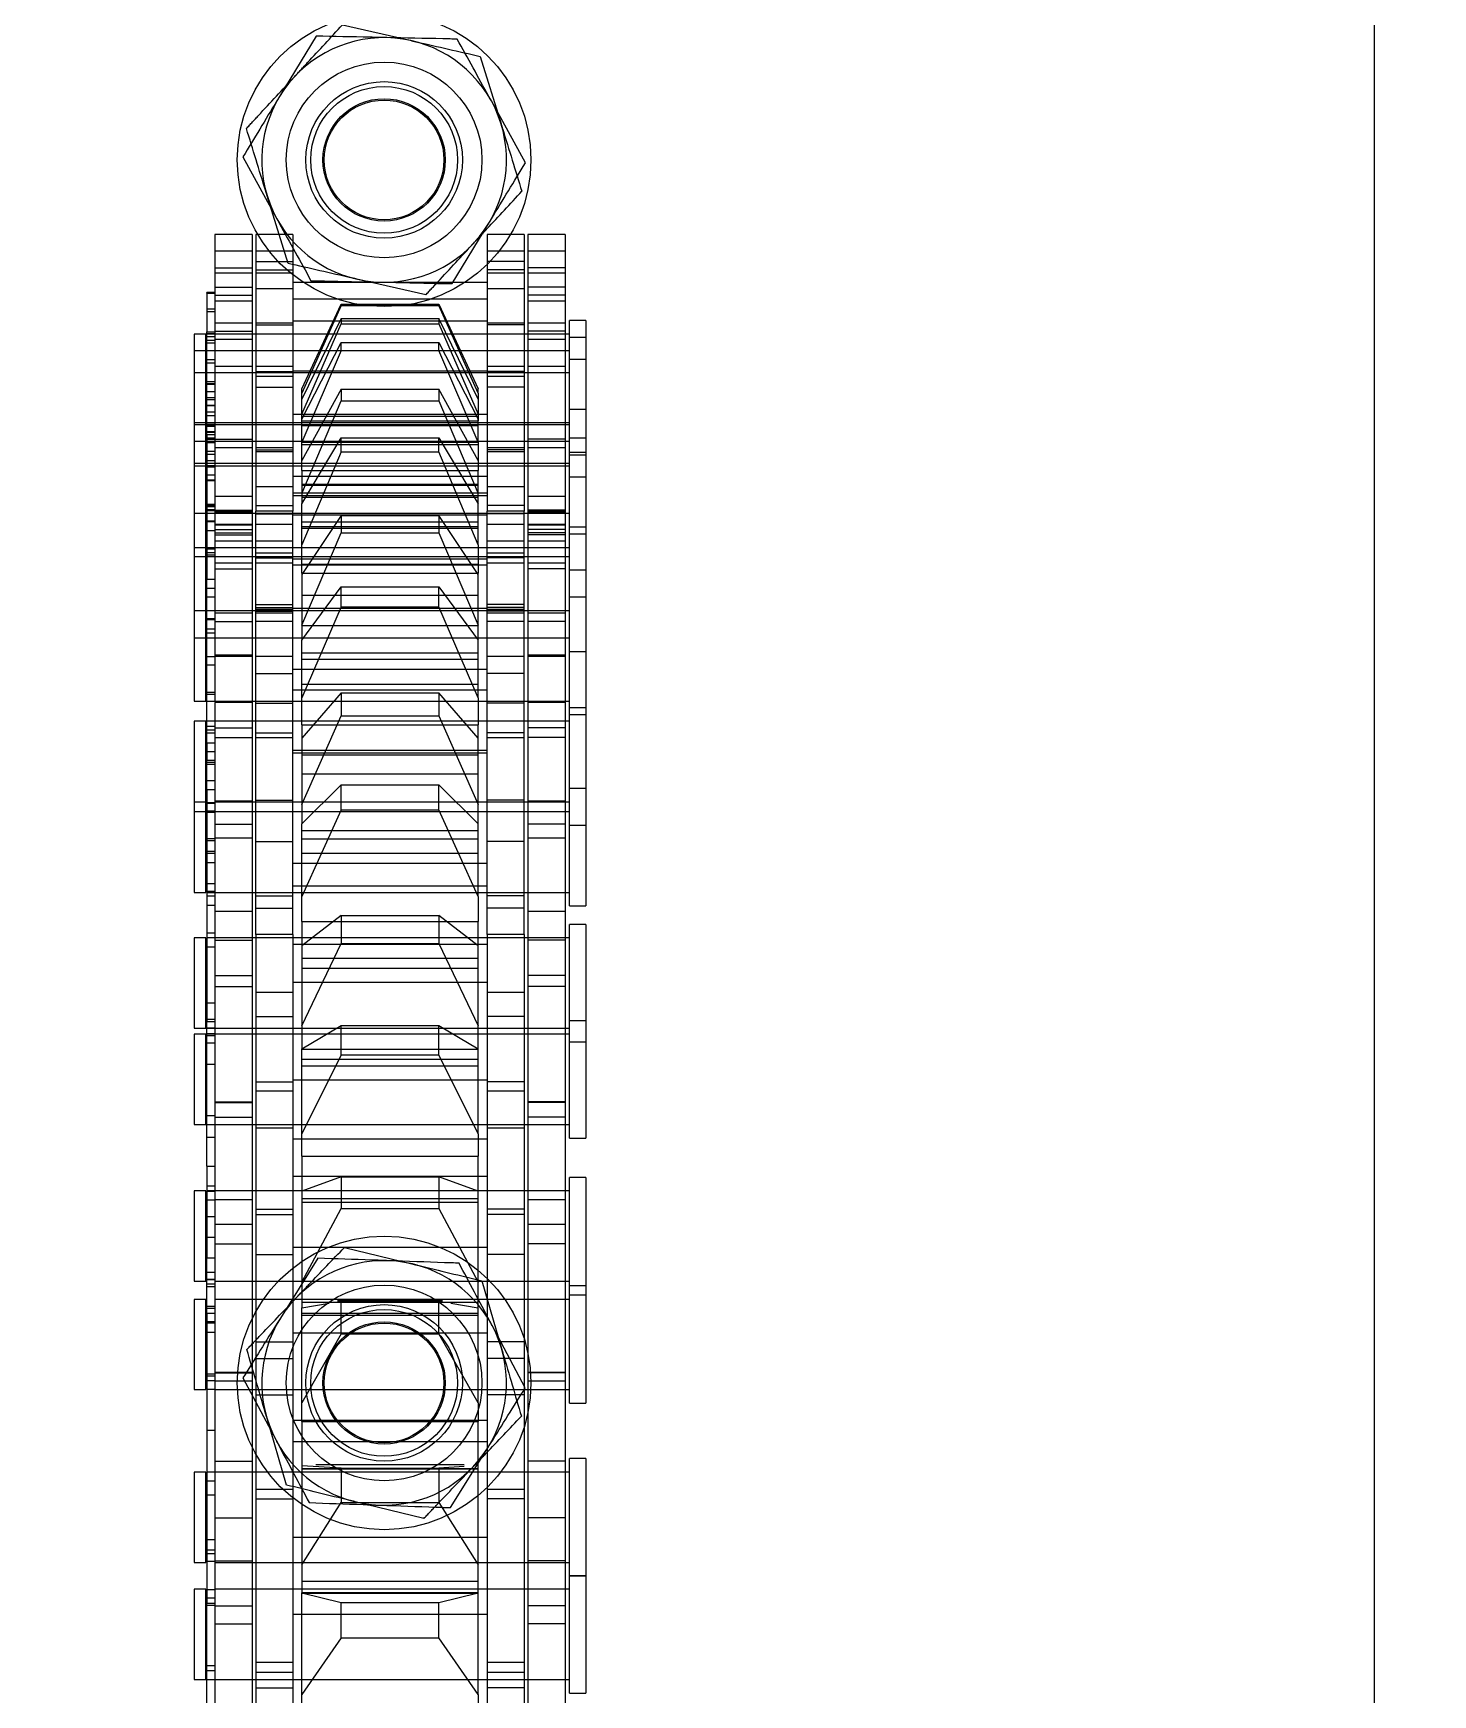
# Model space of a CAD drawing. Header units: metres. Extents: x 0 to 63075, y 0 to 44550.
# Drawn here: x 13914.9 to 13972.1, y 31268.5 to 31336.4 of the extents above; entities that cross this region are included whole.
import ezdxf

# ---------------------------------------------------------------- set-up
doc = ezdxf.new("R2010")
doc.units = ezdxf.units.M
doc.header["$LTSCALE"] = 75
doc.linetypes.add('HIDDEN2', pattern=[4.7625, 3.175, -1.5875])
for name, color, linetype in [('SDM', 7, 'Continuous'), ('SL1', 8, 'Continuous'), ('SL4', 4, 'Continuous'), ('ST1', 7, 'HIDDEN2')]:
    doc.layers.add(name, color=color, linetype=linetype)

# ---------------------------------------------------------------- blocks, each defined once
blk = doc.blocks.new('A$C52ce5e24')
at = {"layer": 'SL1'}
for radius, start, end in [(1221.5, 124.209852, 67.294357), (1158, 126.374154, 69.370009), (1150, 126.668292, 69.219881)]:
    blk.add_arc((6551.95, 10099.982), radius, start, end, dxfattribs=at)
blk = doc.blocks.new('A$Cb6dca9d5')
at = {"layer": 'SL4'}
for p, q in [((79.979, 4596.534), (78.483, 4594.065)), ((88.532, 4591.354), (87.142, 4593.884)), ((76.988, 4591.596), (78.378, 4589.066)), ((85.541, 4586.416), (87.037, 4588.885)), ((80.052, 4546.574), (78.521, 4544.127)), ((88.53, 4541.27), (87.176, 4543.82)), ((76.99, 4541.68), (78.344, 4539.13)), ((85.468, 4536.376), (86.999, 4538.823))]:
    blk.add_line(p, q, dxfattribs=at)
for centre, start, end in [((82.76, 4591.475), 88.79712, 148.79712), ((82.76, 4591.475), 28.79712, 88.79712), ((82.76, 4591.475), 148.79712, 208.79712), ((82.76, 4591.475), 328.79712, 28.79712), ((82.76, 4591.475), 208.79712, 268.79712), ((82.76, 4591.475), 268.79712, 328.79712), ((82.76, 4541.475), 87.96809, 147.96809), ((82.76, 4541.475), 27.96809, 87.96809), ((82.76, 4541.475), 147.96809, 207.96809), ((82.76, 4541.475), 327.96809, 27.96809), ((82.76, 4541.475), 207.96809, 267.96809), ((82.76, 4541.475), 267.96809, 327.96809)]:
    blk.add_arc(centre, 5, start, end, dxfattribs=at)
for points, knots in [([(82.865, 4596.474), (82.639, 4596.479), (81.662, 4596.499), (80.71, 4596.519), (79.979, 4596.534)], [0, 0, 0, 0, 0.231849, 1, 1, 1, 1]), ([(85.751, 4596.413), (85.553, 4596.417), (84.613, 4596.437), (83.636, 4596.458), (82.865, 4596.474)], [0, 0, 0, 0, 0.211001, 1, 1, 1, 1]), ([(87.142, 4593.884), (87.109, 4593.944), (86.639, 4594.798), (86.179, 4595.635), (85.751, 4596.413)], [0, 0, 0, 0, 0.0702006, 1, 1, 1, 1]), ([(78.483, 4594.065), (78.448, 4594.007), (77.943, 4593.173), (77.448, 4592.356), (76.988, 4591.596)], [0, 0, 0, 0, 0.0702006, 1, 1, 1, 1]), ([(87.037, 4588.885), (87.072, 4588.943), (87.577, 4589.777), (88.072, 4590.594), (88.532, 4591.354)], [0, 0, 0, 0, 0.0702006, 1, 1, 1, 1]), ([(78.378, 4589.066), (78.411, 4589.006), (78.881, 4588.152), (79.341, 4587.315), (79.769, 4586.537)], [0, 0, 0, 0, 0.0702006, 1, 1, 1, 1]), ([(79.769, 4586.537), (80.5, 4586.521), (81.452, 4586.501), (82.429, 4586.481), (82.655, 4586.476)], [0, 0, 0, 0, 0.768151, 1, 1, 1, 1]), ([(82.655, 4586.476), (83.426, 4586.46), (84.403, 4586.439), (85.343, 4586.42), (85.541, 4586.416)], [0, 0, 0, 0, 0.7889992, 1, 1, 1, 1]), ([(82.937, 4546.472), (82.711, 4546.48), (81.735, 4546.515), (80.783, 4546.548), (80.052, 4546.574)], [0, 0, 0, 0, 0.231849, 1, 1, 1, 1]), ([(85.822, 4546.37), (85.624, 4546.377), (84.685, 4546.41), (83.708, 4546.445), (82.937, 4546.472)], [0, 0, 0, 0, 0.211001, 1, 1, 1, 1]), ([(87.176, 4543.82), (87.144, 4543.88), (86.687, 4544.741), (86.239, 4545.585), (85.822, 4546.37)], [0, 0, 0, 0, 0.070201, 1, 1, 1, 1]), ([(78.521, 4544.127), (78.485, 4544.069), (77.968, 4543.243), (77.461, 4542.433), (76.99, 4541.68)], [0, 0, 0, 0, 0.070201, 1, 1, 1, 1]), ([(86.999, 4538.823), (87.035, 4538.881), (87.552, 4539.707), (88.059, 4540.517), (88.53, 4541.27)], [0, 0, 0, 0, 0.070201, 1, 1, 1, 1]), ([(78.344, 4539.13), (78.376, 4539.07), (78.833, 4538.209), (79.281, 4537.365), (79.698, 4536.58)], [0, 0, 0, 0, 0.070201, 1, 1, 1, 1]), ([(79.698, 4536.58), (80.429, 4536.555), (81.38, 4536.521), (82.356, 4536.486), (82.583, 4536.478)], [0, 0, 0, 0, 0.768151, 1, 1, 1, 1]), ([(82.583, 4536.478), (83.353, 4536.451), (84.33, 4536.416), (85.269, 4536.383), (85.468, 4536.376)], [0, 0, 0, 0, 0.788999, 1, 1, 1, 1])]:
    blk.add_open_spline(points, degree=3, knots=knots, dxfattribs=at)
at = {"layer": 'ST1'}
for p, q in [((123.235, 4459.469), (123.235, 4669.713)), ((81.057, 4596.992), (83.872, 4596.35)), ((86.686, 4595.708), (87.538, 4592.95)), ((78.834, 4587.242), (77.982, 4590)), ((75.843, 4588.428), (75.843, 4587.068)), ((77.363, 4588.428), (75.843, 4588.428)), ((77.363, 4588.428), (77.363, 4587.068)), ((77.515, 4588.428), (77.515, 4586.841)), ((79.035, 4588.428), (77.515, 4588.428)), ((79.035, 4588.428), (79.035, 4586.771)), ((86.965, 4588.428), (86.965, 4586.841)), ((88.485, 4588.428), (86.965, 4588.428)), ((88.485, 4588.428), (88.485, 4586.841)), ((88.637, 4588.428), (88.637, 4587.068)), ((90.157, 4588.428), (88.637, 4588.428)), ((90.157, 4588.428), (90.157, 4587.068)), ((77.363, 4587.739), (75.843, 4587.739)), ((79.035, 4587.739), (77.515, 4587.739)), ((77.515, 4587.325), (79.035, 4587.325)), ((88.485, 4587.739), (86.965, 4587.739)), ((88.485, 4587.325), (86.965, 4587.325)), ((90.157, 4587.739), (88.637, 4587.739)), ((75.843, 4587.068), (77.363, 4587.068)), ((75.843, 4587.068), (75.843, 4586.841)), ((75.843, 4586.841), (75.843, 4583.029)), ((77.363, 4586.841), (75.843, 4586.841)), ((77.363, 4587.068), (77.363, 4586.841)), ((77.363, 4586.841), (77.363, 4583.029)), ((77.515, 4586.981), (79.035, 4586.981)), ((77.515, 4586.841), (77.515, 4584.734)), ((79.035, 4586.841), (77.515, 4586.841)), ((79.035, 4586.841), (79.035, 4584.734)), ((84.463, 4585.958), (81.648, 4586.6)), ((88.485, 4586.981), (86.965, 4586.981)), ((86.965, 4586.841), (86.965, 4584.734)), ((88.485, 4586.841), (86.965, 4586.841)), ((88.485, 4586.841), (88.485, 4584.734)), ((90.157, 4587.068), (88.637, 4587.068)), ((88.637, 4587.068), (88.637, 4586.841)), ((88.637, 4586.841), (88.637, 4583.029)), ((90.157, 4586.841), (88.637, 4586.841)), ((90.157, 4587.068), (90.157, 4586.841)), ((90.157, 4586.841), (90.157, 4583.029)), ((75.511, 4586.032), (75.511, 4586.06)), ((75.843, 4586.06), (75.511, 4586.06)), ((75.511, 4586.032), (75.843, 4586.032)), ((75.511, 4586.032), (75.511, 4584.445)), ((75.843, 4586.275), (77.363, 4586.275)), ((75.843, 4585.945), (77.363, 4585.945)), ((77.515, 4586.222), (79.035, 4586.222)), ((86.965, 4586.468), (79.035, 4586.468)), ((86.965, 4586.222), (88.485, 4586.222)), ((90.157, 4586.275), (88.637, 4586.275)), ((90.157, 4585.945), (88.637, 4585.945)), ((75.843, 4585.371), (75.511, 4585.371)), ((75.511, 4585.275), (75.843, 4585.275)), ((75.843, 4585.709), (77.363, 4585.709)), ((86.965, 4585.779), (79.035, 4585.779)), ((79.4, 4582.11), (81, 4585.581)), ((81, 4585.523), (79.4, 4581.941)), ((81, 4585.523), (81, 4585.581)), ((81, 4585.581), (85, 4585.581)), ((81, 4585.523), (85, 4585.523)), ((85, 4585.523), (85, 4585.581)), ((85, 4585.581), (86.6, 4582.11)), ((86.6, 4581.941), (85, 4585.523)), ((88.637, 4585.709), (90.157, 4585.709)), ((75.511, 4584.445), (75.843, 4584.445)), ((75.511, 4580.616), (75.511, 4584.445)), ((77.363, 4584.798), (75.843, 4584.798)), ((75.843, 4584.474), (77.363, 4584.474)), ((79.035, 4584.798), (77.515, 4584.798)), ((77.515, 4584.734), (79.035, 4584.734)), ((77.515, 4584.734), (77.515, 4583.029)), ((86.965, 4584.881), (79.035, 4584.881)), ((79.035, 4584.734), (79.035, 4583.029)), ((81, 4584.987), (79.4, 4581.69)), ((79.4, 4581.085), (81, 4584.777)), ((81, 4584.987), (85, 4584.987)), ((81, 4584.987), (81, 4584.777)), ((81, 4584.777), (85, 4584.777)), ((86.6, 4581.69), (85, 4584.987)), ((85, 4584.987), (85, 4584.777)), ((85, 4584.777), (86.6, 4581.085)), ((88.485, 4584.798), (86.965, 4584.798)), ((88.485, 4584.734), (86.965, 4584.734)), ((86.965, 4584.734), (86.965, 4583.029)), ((88.485, 4584.734), (88.485, 4583.029)), ((90.157, 4584.798), (88.637, 4584.798)), ((90.157, 4584.474), (88.637, 4584.474)), ((90.342, 4583.319), (90.342, 4584.906)), ((91, 4584.906), (90.342, 4584.906)), ((91, 4584.906), (91, 4583.319)), ((75, 4584.353), (75, 4582.766)), ((75.474, 4584.353), (75, 4584.353)), ((75.474, 4582.766), (75.474, 4584.353)), ((75.843, 4583.984), (75.474, 4583.984)), ((75.511, 4584.376), (75.843, 4584.376)), ((77.363, 4584.353), (75.511, 4584.353)), ((75.511, 4584.261), (75.843, 4584.261)), ((75.511, 4584.111), (75.843, 4584.111)), ((90.342, 4584.353), (75.843, 4584.353)), ((75.843, 4584.15), (77.363, 4584.15)), ((79.035, 4584.353), (77.515, 4584.353)), ((86.965, 4584.353), (79.035, 4584.353)), ((79.4, 4580.872), (81, 4584.011)), ((81, 4583.686), (81, 4584.011)), ((81, 4584.011), (85, 4584.011)), ((85, 4583.686), (85, 4584.011)), ((85, 4584.011), (86.6, 4580.872)), ((88.485, 4584.353), (86.965, 4584.353)), ((90.157, 4584.353), (88.637, 4584.353)), ((88.637, 4584.15), (90.157, 4584.15)), ((91, 4584.218), (90.342, 4584.218)), ((75.474, 4583.664), (75, 4583.664)), ((75.843, 4583.295), (75.474, 4583.295)), ((77.363, 4583.664), (75.511, 4583.664)), ((75.511, 4583.183), (75.843, 4583.183)), ((90.342, 4583.664), (75.843, 4583.664)), ((79.035, 4583.664), (77.515, 4583.664)), ((86.965, 4583.664), (79.035, 4583.664)), ((81, 4583.686), (79.4, 4579.934)), ((81, 4583.686), (85, 4583.686)), ((86.6, 4579.934), (85, 4583.686)), ((88.485, 4583.664), (86.965, 4583.664)), ((90.157, 4583.664), (88.637, 4583.664)), ((90.342, 4579.508), (90.342, 4583.319)), ((91, 4583.319), (90.342, 4583.319)), ((91, 4583.319), (91, 4579.508)), ((75, 4582.766), (75, 4579.076)), ((75.474, 4582.766), (75, 4582.766)), ((75.474, 4580.69), (75.474, 4582.766)), ((77.363, 4582.766), (75.511, 4582.766)), ((75.843, 4583.029), (75.843, 4580.053)), ((77.363, 4583.029), (75.843, 4583.029)), ((90.342, 4582.766), (75.843, 4582.766)), ((77.363, 4583.029), (77.363, 4580.053)), ((77.515, 4583.029), (77.515, 4577.116)), ((79.035, 4583.029), (77.515, 4583.029)), ((77.515, 4582.828), (79.035, 4582.828)), ((79.035, 4582.766), (77.515, 4582.766)), ((77.515, 4582.628), (79.035, 4582.628)), ((79.035, 4583.029), (79.035, 4577.116)), ((86.965, 4582.838), (79.035, 4582.838)), ((86.965, 4582.766), (79.035, 4582.766)), ((86.965, 4583.029), (86.965, 4577.116)), ((88.485, 4583.029), (86.965, 4583.029)), ((88.485, 4582.828), (86.965, 4582.828)), ((88.485, 4582.766), (86.965, 4582.766)), ((86.965, 4582.628), (88.485, 4582.628)), ((88.485, 4583.029), (88.485, 4577.116)), ((88.637, 4583.029), (88.637, 4580.053)), ((90.157, 4583.029), (88.637, 4583.029)), ((90.157, 4582.766), (88.637, 4582.766)), ((90.157, 4583.029), (90.157, 4580.053)), ((75.843, 4582.397), (75.474, 4582.397)), ((75.511, 4582.333), (75.843, 4582.333)), ((75.511, 4582.332), (75.843, 4582.332)), ((75.511, 4582.305), (75.843, 4582.305)), ((75.511, 4582.001), (75.843, 4582.001)), ((75.511, 4581.764), (75.843, 4581.764)), ((77.515, 4582.179), (79.035, 4582.179)), ((79.4, 4581.941), (79.4, 4582.11)), ((81, 4582.097), (79.4, 4579.19)), ((79.4, 4580.809), (79.4, 4581.941)), ((81, 4582.097), (85, 4582.097)), ((81, 4582.097), (81, 4581.625)), ((86.6, 4579.19), (85, 4582.097)), ((85, 4582.097), (85, 4581.625)), ((86.6, 4581.941), (86.6, 4582.11)), ((86.6, 4581.941), (86.6, 4580.809)), ((88.485, 4582.179), (86.965, 4582.179)), ((75.843, 4581.665), (75.511, 4581.665)), ((75.511, 4581.447), (75.843, 4581.447)), ((75.511, 4581.428), (75.843, 4581.428)), ((75.511, 4581.182), (75.843, 4581.182)), ((86.965, 4581.069), (79.035, 4581.069)), ((79.4, 4577.831), (81, 4581.625)), ((81, 4581.625), (85, 4581.625)), ((85, 4581.625), (86.6, 4577.831)), ((91, 4581.276), (90.342, 4581.276)), ((75.474, 4580.723), (75, 4580.723)), ((75, 4580.663), (75.474, 4580.663)), ((75.474, 4581.032), (75.843, 4581.032)), ((75.474, 4579.076), (75.474, 4580.69)), ((77.363, 4580.723), (75.511, 4580.723)), ((75.511, 4580.663), (77.363, 4580.663)), ((75.511, 4580.253), (75.511, 4580.661)), ((75.843, 4580.661), (75.511, 4580.661)), ((75.843, 4580.616), (75.511, 4580.616)), ((75.511, 4580.584), (75.843, 4580.584)), ((90.342, 4580.723), (75.843, 4580.723)), ((75.843, 4580.663), (90.342, 4580.663)), ((79.035, 4580.723), (77.515, 4580.723)), ((77.515, 4580.663), (79.035, 4580.663)), ((86.965, 4580.723), (79.035, 4580.723)), ((79.035, 4580.663), (86.965, 4580.663)), ((79.4, 4581.002), (86.6, 4581.002)), ((79.4, 4579.934), (79.4, 4580.872)), ((79.4, 4580.809), (86.6, 4580.809)), ((79.4, 4580.622), (86.6, 4580.622)), ((86.6, 4579.934), (86.6, 4580.872)), ((88.485, 4580.723), (86.965, 4580.723)), ((86.965, 4580.663), (88.485, 4580.663)), ((90.157, 4580.723), (88.637, 4580.723)), ((88.637, 4580.663), (90.157, 4580.663)), ((75, 4579.974), (75.474, 4579.974)), ((75.843, 4580.354), (75.474, 4580.354)), ((75.474, 4580.343), (75.843, 4580.343)), ((75.511, 4580.253), (75.843, 4580.253)), ((75.511, 4580.253), (75.511, 4574.34)), ((75.511, 4580.245), (75.843, 4580.245)), ((75.511, 4580.114), (75.843, 4580.114)), ((75.511, 4580.081), (75.843, 4580.081)), ((75.511, 4580.057), (75.843, 4580.057)), ((75.511, 4579.974), (77.363, 4579.974)), ((75.511, 4579.92), (75.843, 4579.92)), ((75.843, 4580.053), (77.363, 4580.053)), ((75.843, 4580.053), (75.843, 4577.116)), ((75.843, 4579.974), (90.342, 4579.974)), ((77.363, 4579.697), (75.843, 4579.697)), ((77.363, 4580.053), (77.363, 4577.116)), ((77.515, 4579.974), (79.035, 4579.974)), ((79.035, 4579.697), (77.515, 4579.697)), ((79.035, 4579.974), (86.965, 4579.974)), ((79.4, 4577.411), (81, 4580.117)), ((79.4, 4578.776), (79.4, 4579.934)), ((79.4, 4579.934), (86.6, 4579.934)), ((79.4, 4579.843), (86.6, 4579.843)), ((81, 4579.536), (81, 4580.117)), ((81, 4580.117), (85, 4580.117)), ((85, 4579.536), (85, 4580.117)), ((85, 4580.117), (86.6, 4577.411)), ((86.6, 4579.934), (86.6, 4578.776)), ((86.965, 4579.974), (88.485, 4579.974)), ((88.485, 4579.697), (86.965, 4579.697)), ((90.157, 4580.053), (88.637, 4580.053)), ((88.637, 4580.053), (88.637, 4577.116)), ((88.637, 4579.974), (90.157, 4579.974)), ((90.157, 4579.697), (88.637, 4579.697)), ((90.157, 4580.053), (90.157, 4577.116)), ((90.342, 4580.109), (91, 4580.109)), ((75, 4579.076), (75, 4578.954)), ((75, 4579.076), (75.474, 4579.076)), ((75.474, 4579.445), (75.843, 4579.445)), ((75.474, 4578.954), (75.474, 4579.076)), ((75.511, 4579.565), (75.843, 4579.565)), ((75.843, 4579.168), (75.511, 4579.168)), ((75.511, 4579.076), (77.363, 4579.076)), ((75.843, 4579.076), (90.342, 4579.076)), ((77.515, 4579.628), (79.035, 4579.628)), ((77.515, 4579.56), (79.035, 4579.56)), ((77.515, 4579.076), (79.035, 4579.076)), ((79.035, 4579.076), (86.965, 4579.076)), ((81, 4579.536), (79.4, 4575.736)), ((81, 4579.536), (85, 4579.536)), ((86.6, 4575.736), (85, 4579.536)), ((88.485, 4579.628), (86.965, 4579.628)), ((86.965, 4579.56), (88.485, 4579.56)), ((86.965, 4579.076), (88.485, 4579.076)), ((88.637, 4579.076), (90.157, 4579.076)), ((90.342, 4574.711), (90.342, 4579.508)), ((91, 4579.508), (90.342, 4579.508)), ((90.342, 4579.421), (91, 4579.421)), ((91, 4579.508), (91, 4574.711)), ((75, 4578.954), (75, 4575.264)), ((75.474, 4578.954), (75, 4578.954)), ((75.474, 4576.25), (75.474, 4578.954)), ((75.843, 4578.585), (75.474, 4578.585)), ((75.511, 4578.984), (75.843, 4578.984)), ((77.363, 4578.954), (75.511, 4578.954)), ((75.511, 4578.931), (75.843, 4578.931)), ((75.511, 4578.392), (75.843, 4578.392)), ((75.843, 4578.365), (75.511, 4578.365)), ((75.511, 4578.364), (75.843, 4578.364)), ((90.342, 4578.954), (75.843, 4578.954)), ((79.035, 4578.954), (77.515, 4578.954)), ((86.965, 4578.954), (79.035, 4578.954)), ((79.035, 4578.548), (86.965, 4578.548)), ((79.4, 4578.776), (86.6, 4578.776)), ((79.4, 4578.776), (79.4, 4577.411)), ((86.6, 4577.411), (86.6, 4578.776)), ((88.485, 4578.954), (86.965, 4578.954)), ((90.157, 4578.954), (88.637, 4578.954)), ((90.342, 4578.522), (91, 4578.522)), ((77.363, 4577.719), (75.843, 4577.719)), ((79.035, 4578.105), (77.515, 4578.105)), ((79.035, 4577.859), (86.965, 4577.859)), ((86.965, 4577.737), (79.035, 4577.737)), ((79.4, 4578.22), (86.6, 4578.22)), ((79.4, 4578.183), (86.6, 4578.183)), ((79.4, 4577.687), (86.6, 4577.687)), ((88.485, 4578.105), (86.965, 4578.105)), ((90.157, 4577.719), (88.637, 4577.719)), ((75, 4577.033), (75.474, 4577.033)), ((75.474, 4577.402), (75.843, 4577.402)), ((75.511, 4577.397), (75.843, 4577.397)), ((75.511, 4577.369), (75.843, 4577.369)), ((75.843, 4577.329), (75.511, 4577.329)), ((75.511, 4577.307), (75.843, 4577.307)), ((75.511, 4577.186), (75.843, 4577.186)), ((75.511, 4577.139), (75.843, 4577.139)), ((75.511, 4577.033), (77.363, 4577.033)), ((75.843, 4577.154), (77.363, 4577.154)), ((75.843, 4577.116), (75.843, 4569.351)), ((77.363, 4577.116), (75.843, 4577.116)), ((75.843, 4577.096), (77.363, 4577.096)), ((75.843, 4577.077), (77.363, 4577.077)), ((75.843, 4577.033), (90.342, 4577.033)), ((77.363, 4577.116), (77.363, 4569.291)), ((77.515, 4577.346), (79.035, 4577.346)), ((77.515, 4573.175), (77.515, 4577.116)), ((79.035, 4577.116), (77.515, 4577.116)), ((77.515, 4577.033), (79.035, 4577.033)), ((77.515, 4577.002), (79.035, 4577.002)), ((79.035, 4573.175), (79.035, 4577.116)), ((79.035, 4577.033), (86.965, 4577.033)), ((79.4, 4575.736), (79.4, 4577.411)), ((86.6, 4575.736), (86.6, 4577.411)), ((88.485, 4577.346), (86.965, 4577.346)), ((86.965, 4573.175), (86.965, 4577.116)), ((88.485, 4577.116), (86.965, 4577.116)), ((86.965, 4577.033), (88.485, 4577.033)), ((88.485, 4577.002), (86.965, 4577.002)), ((88.485, 4573.175), (88.485, 4577.116)), ((90.157, 4577.154), (88.637, 4577.154)), ((88.637, 4577.116), (88.637, 4569.291)), ((90.157, 4577.116), (88.637, 4577.116)), ((90.157, 4577.096), (88.637, 4577.096)), ((88.637, 4577.077), (90.157, 4577.077)), ((88.637, 4577.033), (90.157, 4577.033)), ((90.157, 4577.116), (90.157, 4569.291)), ((75.511, 4576.723), (75.843, 4576.723)), ((75.511, 4576.694), (75.843, 4576.694)), ((75.511, 4576.319), (75.843, 4576.319)), ((75.843, 4576.588), (77.363, 4576.588)), ((77.363, 4576.547), (75.843, 4576.547)), ((75.843, 4576.36), (77.363, 4576.36)), ((77.515, 4576.588), (79.035, 4576.588)), ((79.035, 4576.961), (86.965, 4576.961)), ((81, 4576.944), (79.4, 4574.521)), ((79.4, 4576.673), (86.6, 4576.673)), ((79.4, 4576.494), (86.6, 4576.494)), ((79.4, 4576.414), (86.6, 4576.414)), ((81, 4576.944), (85, 4576.944)), ((81, 4576.944), (81, 4576.226)), ((86.6, 4574.521), (85, 4576.944)), ((85, 4576.944), (85, 4576.226)), ((86.965, 4576.588), (88.485, 4576.588)), ((88.637, 4576.588), (90.157, 4576.588)), ((90.157, 4576.547), (88.637, 4576.547)), ((90.157, 4576.36), (88.637, 4576.36)), ((90.342, 4576.479), (91, 4576.479)), ((75.474, 4575.622), (75, 4575.622)), ((75.474, 4575.264), (75.474, 4576.25)), ((75.474, 4575.633), (75.843, 4575.633)), ((77.363, 4575.622), (75.511, 4575.622)), ((75.843, 4576.223), (77.363, 4576.223)), ((75.843, 4576.148), (77.363, 4576.148)), ((75.843, 4575.899), (77.363, 4575.899)), ((90.342, 4575.622), (75.843, 4575.622)), ((77.515, 4575.899), (79.035, 4575.899)), ((79.035, 4575.622), (77.515, 4575.622)), ((86.965, 4575.622), (79.035, 4575.622)), ((79.4, 4572.452), (81, 4576.226)), ((79.4, 4574.586), (79.4, 4575.736)), ((81, 4576.226), (85, 4576.226)), ((85, 4576.226), (86.6, 4572.452)), ((86.6, 4575.736), (86.6, 4574.586)), ((86.965, 4575.899), (88.485, 4575.899)), ((88.485, 4575.622), (86.965, 4575.622)), ((90.157, 4576.223), (88.637, 4576.223)), ((90.157, 4576.148), (88.637, 4576.148)), ((88.637, 4575.899), (90.157, 4575.899)), ((90.157, 4575.622), (88.637, 4575.622)), ((91, 4576.176), (90.342, 4576.176)), ((75, 4575.264), (75, 4573.041)), ((75, 4575.264), (75.474, 4575.264)), ((75.474, 4574.808), (75.474, 4575.264)), ((75.843, 4575.253), (75.474, 4575.253)), ((75.511, 4575.573), (75.843, 4575.573)), ((75.511, 4575.422), (75.843, 4575.422)), ((75.511, 4575.326), (75.843, 4575.326)), ((75.511, 4575.264), (77.363, 4575.264)), ((75.843, 4575.264), (90.342, 4575.264)), ((75.843, 4575.001), (77.363, 4575.001)), ((79.035, 4575.403), (77.515, 4575.403)), ((77.515, 4575.264), (79.035, 4575.264)), ((77.515, 4575.202), (79.035, 4575.202)), ((77.515, 4575.001), (79.035, 4575.001)), ((79.035, 4575.264), (86.965, 4575.264)), ((86.965, 4575.156), (79.035, 4575.156)), ((79.4, 4574.943), (86.6, 4574.943)), ((88.485, 4575.403), (86.965, 4575.403)), ((86.965, 4575.264), (88.485, 4575.264)), ((88.485, 4575.202), (86.965, 4575.202)), ((86.965, 4575.001), (88.485, 4575.001)), ((88.637, 4575.264), (90.157, 4575.264)), ((88.637, 4575.001), (90.157, 4575.001)), ((75.474, 4573.041), (75.474, 4574.808)), ((75.511, 4574.34), (75.843, 4574.34)), ((75.511, 4567.644), (75.511, 4574.34)), ((75.843, 4574.753), (77.363, 4574.753)), ((79.035, 4574.918), (86.965, 4574.918)), ((79.4, 4574.586), (86.6, 4574.586)), ((79.4, 4574.586), (79.4, 4571.838)), ((86.6, 4571.838), (86.6, 4574.586)), ((90.157, 4574.753), (88.637, 4574.753)), ((90.342, 4573.595), (90.342, 4574.711)), ((90.342, 4574.711), (91, 4574.711)), ((91, 4574.711), (91, 4573.595)), ((75.511, 4573.966), (75.843, 4573.966)), ((75.511, 4573.607), (75.843, 4573.607)), ((79.4, 4571.838), (81, 4574.025)), ((79.4, 4573.681), (86.6, 4573.681)), ((81, 4573.206), (81, 4574.025)), ((81, 4574.025), (85, 4574.025)), ((85, 4573.206), (85, 4574.025)), ((85, 4574.025), (86.6, 4571.838)), ((90.342, 4568.798), (90.342, 4573.595)), ((91, 4573.595), (90.342, 4573.595)), ((91, 4573.595), (91, 4568.798)), ((75, 4573.041), (75, 4569.351)), ((75.474, 4573.041), (75, 4573.041)), ((75.474, 4570.337), (75.474, 4573.041)), ((77.363, 4573.041), (75.511, 4573.041)), ((90.342, 4573.041), (75.843, 4573.041)), ((75.843, 4572.958), (77.363, 4572.958)), ((77.515, 4573.296), (79.035, 4573.296)), ((77.515, 4573.175), (79.035, 4573.175)), ((77.515, 4569.263), (77.515, 4573.175)), ((79.035, 4573.096), (77.515, 4573.096)), ((79.035, 4573.041), (77.515, 4573.041)), ((77.515, 4573.027), (79.035, 4573.027)), ((77.515, 4572.958), (79.035, 4572.958)), ((79.035, 4569.263), (79.035, 4573.175)), ((79.035, 4573.149), (86.965, 4573.149)), ((86.965, 4573.041), (79.035, 4573.041)), ((81, 4573.206), (79.4, 4569.479)), ((81, 4573.206), (85, 4573.206)), ((86.6, 4569.479), (85, 4573.206)), ((88.485, 4573.296), (86.965, 4573.296)), ((88.485, 4573.175), (86.965, 4573.175)), ((86.965, 4569.263), (86.965, 4573.175)), ((88.485, 4573.096), (86.965, 4573.096)), ((88.485, 4573.041), (86.965, 4573.041)), ((88.485, 4573.027), (86.965, 4573.027)), ((86.965, 4572.958), (88.485, 4572.958)), ((88.485, 4569.263), (88.485, 4573.175)), ((90.157, 4573.041), (88.637, 4573.041)), ((88.637, 4572.958), (90.157, 4572.958)), ((75.843, 4572.672), (75.474, 4572.672)), ((75.474, 4572.301), (75.843, 4572.301)), ((75.511, 4572.733), (75.843, 4572.733)), ((75.843, 4572.6), (77.363, 4572.6)), ((79.035, 4572.602), (77.515, 4572.602)), ((79.4, 4572.436), (86.6, 4572.436)), ((88.485, 4572.602), (86.965, 4572.602)), ((90.157, 4572.6), (88.637, 4572.6)), ((75, 4571.932), (75.474, 4571.932)), ((75.511, 4572.139), (75.843, 4572.139)), ((75.511, 4571.932), (77.363, 4571.932)), ((75.843, 4571.932), (90.342, 4571.932)), ((77.515, 4571.932), (79.035, 4571.932)), ((79.035, 4571.932), (86.965, 4571.932)), ((79.4, 4569.479), (79.4, 4571.838)), ((86.6, 4569.479), (86.6, 4571.838)), ((86.965, 4571.932), (88.485, 4571.932)), ((88.637, 4571.932), (90.157, 4571.932)), ((75.511, 4571.167), (75.843, 4571.167)), ((77.363, 4571.229), (75.843, 4571.229)), ((75.843, 4571.209), (77.363, 4571.209)), ((75.843, 4571.189), (77.363, 4571.189)), ((77.515, 4571.189), (79.035, 4571.189)), ((79.4, 4571.325), (86.6, 4571.325)), ((79.4, 4571.063), (86.6, 4571.063)), ((86.965, 4571.189), (88.485, 4571.189)), ((90.157, 4571.229), (88.637, 4571.229)), ((90.157, 4571.209), (88.637, 4571.209)), ((88.637, 4571.189), (90.157, 4571.189)), ((90.342, 4571.379), (91, 4571.379)), ((75.474, 4569.351), (75.474, 4570.337)), ((75.511, 4570.831), (75.843, 4570.831)), ((77.515, 4570.477), (79.035, 4570.477)), ((86.965, 4570.642), (79.035, 4570.642)), ((88.485, 4570.477), (86.965, 4570.477)), ((75.474, 4569.72), (75.843, 4569.72)), ((75.511, 4569.628), (75.843, 4569.628)), ((79.035, 4569.817), (86.965, 4569.817)), ((79.4, 4570.037), (86.6, 4570.037)), ((81, 4569.694), (79.4, 4567.833)), ((81, 4569.694), (85, 4569.694)), ((81, 4569.694), (81, 4568.753)), ((86.6, 4567.833), (85, 4569.694)), ((85, 4569.694), (85, 4568.753)), ((75, 4569.351), (75.474, 4569.351)), ((75.511, 4569.351), (77.363, 4569.351)), ((75.843, 4569.351), (90.342, 4569.351)), ((75.843, 4569.291), (75.843, 4564.322)), ((77.363, 4569.291), (75.843, 4569.291)), ((77.363, 4569.291), (77.363, 4564.322)), ((77.515, 4569.351), (79.035, 4569.351)), ((77.515, 4569.263), (79.035, 4569.263)), ((77.515, 4559.806), (77.515, 4569.263)), ((79.035, 4569.351), (86.965, 4569.351)), ((79.035, 4559.806), (79.035, 4569.263)), ((79.4, 4568.376), (79.4, 4569.479)), ((86.6, 4569.479), (86.6, 4568.376)), ((86.965, 4569.351), (88.485, 4569.351)), ((88.485, 4569.263), (86.965, 4569.263)), ((86.965, 4559.806), (86.965, 4569.263)), ((88.485, 4559.806), (88.485, 4569.263)), ((88.637, 4569.351), (90.157, 4569.351)), ((88.637, 4569.291), (88.637, 4564.322)), ((90.157, 4569.291), (88.637, 4569.291)), ((90.157, 4569.291), (90.157, 4564.322)), ((91, 4569.081), (90.342, 4569.081)), ((75, 4568.527), (75, 4565.216)), ((75.474, 4568.527), (75, 4568.527)), ((75.474, 4567.713), (75.474, 4568.527)), ((75.843, 4568.158), (75.474, 4568.158)), ((77.363, 4568.527), (75.511, 4568.527)), ((75.511, 4568.321), (75.843, 4568.321)), ((90.342, 4568.527), (75.843, 4568.527)), ((75.843, 4568.253), (77.363, 4568.253)), ((79.035, 4568.527), (77.515, 4568.527)), ((86.965, 4568.527), (79.035, 4568.527)), ((79.4, 4565.12), (81, 4568.753)), ((79.4, 4568.376), (86.6, 4568.376)), ((79.4, 4568.376), (79.4, 4564.333)), ((81, 4568.753), (85, 4568.753)), ((85, 4568.753), (86.6, 4565.12)), ((86.6, 4564.333), (86.6, 4568.376)), ((88.485, 4568.527), (86.965, 4568.527)), ((90.157, 4568.527), (88.637, 4568.527)), ((90.157, 4568.253), (88.637, 4568.253)), ((90.342, 4565.77), (90.342, 4568.798)), ((90.342, 4568.798), (91, 4568.798)), ((91, 4568.798), (91, 4565.77)), ((75.474, 4565.206), (75.474, 4567.713)), ((75.511, 4568.053), (75.843, 4568.053)), ((75.511, 4567.644), (75.511, 4566.923)), ((75.511, 4567.644), (75.843, 4567.644)), ((75.843, 4567.86), (77.363, 4567.86)), ((77.515, 4568.046), (79.035, 4568.046)), ((77.515, 4567.857), (79.035, 4567.857)), ((88.485, 4568.046), (86.965, 4568.046)), ((86.965, 4567.857), (88.485, 4567.857)), ((90.157, 4567.86), (88.637, 4567.86)), ((75.511, 4567.288), (75.843, 4567.288)), ((75.511, 4565.733), (75.511, 4566.923)), ((75.843, 4566.923), (75.511, 4566.923)), ((75.511, 4566.853), (75.843, 4566.853)), ((86.965, 4567.331), (79.035, 4567.331)), ((79.035, 4567.236), (86.965, 4567.236)), ((79.4, 4567.149), (86.6, 4567.149)), ((75.511, 4566.766), (75.843, 4566.766)), ((75.511, 4566.102), (75.843, 4566.102)), ((79.4, 4566.378), (86.6, 4566.378)), ((75.511, 4565.733), (75.843, 4565.733)), ((75.511, 4565.733), (75.511, 4556.248)), ((79.4, 4564.333), (81, 4565.929)), ((81, 4564.899), (81, 4565.929)), ((81, 4565.929), (85, 4565.929)), ((85, 4564.899), (85, 4565.929)), ((85, 4565.929), (86.6, 4564.333)), ((90.342, 4560.973), (90.342, 4565.77)), ((91, 4565.77), (90.342, 4565.77)), ((91, 4565.77), (91, 4560.973)), ((75, 4565.216), (75, 4561.526)), ((75.474, 4565.216), (75, 4565.216)), ((75, 4564.837), (75.474, 4564.837)), ((75.474, 4561.993), (75.474, 4565.216)), ((75.474, 4565.206), (75.843, 4565.206)), ((75.843, 4564.847), (75.474, 4564.847)), ((75.511, 4565.179), (75.843, 4565.179)), ((75.511, 4564.84), (75.843, 4564.84)), ((75.511, 4564.837), (77.363, 4564.837)), ((75.511, 4564.803), (75.843, 4564.803)), ((75.843, 4565.276), (77.363, 4565.276)), ((77.363, 4565.216), (75.843, 4565.216)), ((90.342, 4565.216), (75.843, 4565.216)), ((75.843, 4564.837), (90.342, 4564.837)), ((77.515, 4565.304), (79.035, 4565.304)), ((79.035, 4565.216), (77.515, 4565.216)), ((77.515, 4564.837), (79.035, 4564.837)), ((86.965, 4565.216), (79.035, 4565.216)), ((79.035, 4564.837), (86.965, 4564.837)), ((81, 4564.899), (79.4, 4561.366)), ((81, 4564.899), (85, 4564.899)), ((86.6, 4561.366), (85, 4564.899)), ((88.485, 4565.304), (86.965, 4565.304)), ((88.485, 4565.216), (86.965, 4565.216)), ((86.965, 4564.837), (88.485, 4564.837)), ((88.637, 4565.276), (90.157, 4565.276)), ((90.157, 4565.216), (88.637, 4565.216)), ((88.637, 4564.837), (90.157, 4564.837)), ((75.843, 4564.322), (77.363, 4564.322)), ((75.843, 4564.322), (75.843, 4559.579)), ((75.843, 4564.312), (77.363, 4564.312)), ((77.363, 4564.322), (77.363, 4559.579)), ((79.4, 4561.366), (79.4, 4564.333)), ((86.6, 4561.366), (86.6, 4564.333)), ((90.157, 4564.322), (88.637, 4564.322)), ((88.637, 4564.322), (88.637, 4559.579)), ((90.157, 4564.312), (88.637, 4564.312)), ((90.157, 4564.322), (90.157, 4559.579)), ((90.342, 4564.284), (91, 4564.284)), ((75.511, 4563.736), (75.843, 4563.736)), ((75.511, 4563.653), (75.843, 4563.653)), ((77.363, 4563.74), (75.843, 4563.74)), ((77.515, 4563.615), (79.035, 4563.615)), ((79.4, 4564.06), (86.6, 4564.06)), ((79.4, 4563.725), (86.6, 4563.725)), ((88.485, 4563.615), (86.965, 4563.615)), ((90.157, 4563.74), (88.637, 4563.74)), ((75.511, 4563.216), (75.843, 4563.216)), ((75.511, 4563.13), (75.843, 4563.13)), ((75.511, 4562.75), (75.843, 4562.75)), ((79.035, 4562.722), (86.965, 4562.722)), ((79.4, 4563.129), (86.6, 4563.129)), ((75, 4561.526), (75.474, 4561.526)), ((75.474, 4561.526), (75.474, 4561.993)), ((75.474, 4561.895), (75.843, 4561.895)), ((75.511, 4561.573), (75.843, 4561.573)), ((75.511, 4561.526), (77.363, 4561.526)), ((75.843, 4561.372), (75.511, 4561.372)), ((75.843, 4561.526), (90.342, 4561.526)), ((77.515, 4561.526), (79.035, 4561.526)), ((77.515, 4561.392), (79.035, 4561.392)), ((86.965, 4561.78), (79.035, 4561.78)), ((79.035, 4561.526), (86.965, 4561.526)), ((79.4, 4560.345), (79.4, 4561.366)), ((86.6, 4561.366), (86.6, 4560.345)), ((86.965, 4561.526), (88.485, 4561.526)), ((88.485, 4561.392), (86.965, 4561.392)), ((88.637, 4561.526), (90.157, 4561.526)), ((75.511, 4561.009), (75.843, 4561.009)), ((75.843, 4560.762), (77.363, 4560.762)), ((77.515, 4560.888), (79.035, 4560.888)), ((88.485, 4560.888), (86.965, 4560.888)), ((88.637, 4560.762), (90.157, 4560.762)), ((90.342, 4560.973), (91, 4560.973)), ((81, 4560.582), (79.4, 4559.342)), ((79.4, 4560.345), (86.6, 4560.345)), ((79.4, 4560.345), (79.4, 4555.137)), ((81, 4560.582), (85, 4560.582)), ((81, 4560.582), (81, 4559.446)), ((86.6, 4559.342), (85, 4560.582)), ((85, 4560.582), (85, 4559.446)), ((86.6, 4555.137), (86.6, 4560.345)), ((90.342, 4556.284), (90.342, 4560.219)), ((91, 4560.219), (90.342, 4560.219)), ((91, 4560.219), (91, 4556.284)), ((75, 4559.665), (75, 4555.975)), ((75.474, 4559.665), (75, 4559.665)), ((75.474, 4559.323), (75.474, 4559.665)), ((75.474, 4555.975), (75.474, 4559.323)), ((75.511, 4559.881), (75.843, 4559.881)), ((77.363, 4559.665), (75.511, 4559.665)), ((90.342, 4559.665), (75.843, 4559.665)), ((75.843, 4559.579), (77.363, 4559.579)), ((75.843, 4559.579), (75.843, 4548.965)), ((77.363, 4559.579), (77.363, 4548.965)), ((77.515, 4559.806), (77.515, 4553.778)), ((79.035, 4559.806), (77.515, 4559.806)), ((79.035, 4559.665), (77.515, 4559.665)), ((79.035, 4559.806), (79.035, 4553.778)), ((86.965, 4559.665), (79.035, 4559.665)), ((79.035, 4559.411), (86.965, 4559.411)), ((79.4, 4556.072), (81, 4559.446)), ((81, 4559.446), (85, 4559.446)), ((85, 4559.446), (86.6, 4556.072)), ((86.965, 4559.806), (86.965, 4553.778)), ((88.485, 4559.806), (86.965, 4559.806)), ((88.485, 4559.665), (86.965, 4559.665)), ((88.485, 4559.806), (88.485, 4553.778)), ((90.157, 4559.665), (88.637, 4559.665)), ((90.157, 4559.579), (88.637, 4559.579)), ((88.637, 4559.579), (88.637, 4548.965)), ((90.157, 4559.579), (90.157, 4548.965)), ((75.843, 4559.296), (75.474, 4559.296)), ((79.4, 4558.836), (86.6, 4558.836)), ((75.843, 4558.134), (77.363, 4558.134)), ((79.4, 4558.435), (86.6, 4558.435)), ((90.157, 4558.134), (88.637, 4558.134)), ((75.843, 4557.677), (77.363, 4557.677)), ((77.515, 4557.451), (79.035, 4557.451)), ((86.965, 4557.846), (79.035, 4557.846)), ((86.965, 4557.451), (88.485, 4557.451)), ((90.157, 4557.677), (88.637, 4557.677)), ((75.511, 4557.015), (75.843, 4557.015)), ((75, 4555.975), (75.474, 4555.975)), ((75.474, 4556.344), (75.843, 4556.344)), ((75.511, 4556.248), (75.843, 4556.248)), ((75.511, 4550.334), (75.511, 4556.248)), ((75.511, 4555.988), (75.843, 4555.988)), ((75.511, 4555.975), (77.363, 4555.975)), ((75.843, 4555.975), (90.342, 4555.975)), ((77.515, 4556.457), (79.035, 4556.457)), ((77.515, 4555.975), (79.035, 4555.975)), ((79.035, 4555.975), (86.965, 4555.975)), ((79.4, 4555.137), (81, 4556.092)), ((81, 4554.883), (81, 4556.092)), ((81, 4556.092), (85, 4556.092)), ((85, 4554.883), (85, 4556.092)), ((85, 4556.092), (86.6, 4555.137)), ((88.485, 4556.457), (86.965, 4556.457)), ((86.965, 4555.975), (88.485, 4555.975)), ((88.637, 4555.975), (90.157, 4555.975)), ((90.342, 4551.487), (90.342, 4556.284)), ((91, 4556.284), (90.342, 4556.284)), ((91, 4556.284), (91, 4551.487)), ((75, 4555.731), (75, 4552.041)), ((75.474, 4555.731), (75, 4555.731)), ((75.474, 4552.508), (75.474, 4555.731)), ((75.843, 4555.362), (75.474, 4555.362)), ((75.511, 4555.76), (75.843, 4555.76)), ((77.363, 4555.731), (75.511, 4555.731)), ((75.511, 4555.683), (75.843, 4555.683)), ((90.342, 4555.731), (75.843, 4555.731)), ((79.035, 4555.731), (77.515, 4555.731)), ((86.965, 4555.731), (79.035, 4555.731)), ((88.485, 4555.731), (86.965, 4555.731)), ((90.157, 4555.731), (88.637, 4555.731)), ((90.342, 4555.422), (91, 4555.422)), ((79.4, 4551.656), (79.4, 4555.137)), ((79.4, 4555.113), (86.6, 4555.113)), ((81, 4554.883), (79.4, 4551.656)), ((79.4, 4554.715), (86.6, 4554.715)), ((81, 4554.883), (85, 4554.883)), ((86.6, 4551.656), (85, 4554.883)), ((86.6, 4551.656), (86.6, 4555.137)), ((75.511, 4554.506), (75.843, 4554.506)), ((79.4, 4554.439), (86.6, 4554.439)), ((77.515, 4553.778), (79.035, 4553.778)), ((77.515, 4553.778), (77.515, 4548.358)), ((79.035, 4553.397), (77.515, 4553.397)), ((79.035, 4553.86), (86.965, 4553.86)), ((79.035, 4553.778), (79.035, 4548.358)), ((88.485, 4553.778), (86.965, 4553.778)), ((86.965, 4553.778), (86.965, 4548.358)), ((88.485, 4553.397), (86.965, 4553.397)), ((88.485, 4553.778), (88.485, 4548.358)), ((75.843, 4552.962), (77.363, 4552.962)), ((75.843, 4552.934), (77.363, 4552.934)), ((90.157, 4552.962), (88.637, 4552.962)), ((90.157, 4552.934), (88.637, 4552.934)), ((75, 4552.041), (75.474, 4552.041)), ((75.474, 4552.041), (75.474, 4552.508)), ((75.474, 4552.41), (75.843, 4552.41)), ((75.511, 4552.041), (77.363, 4552.041)), ((75.843, 4552.335), (77.363, 4552.335)), ((75.843, 4552.041), (90.342, 4552.041)), ((77.515, 4552.041), (79.035, 4552.041)), ((77.515, 4551.9), (79.035, 4551.9)), ((79.035, 4552.041), (86.965, 4552.041)), ((86.965, 4552.041), (88.485, 4552.041)), ((86.965, 4551.9), (88.485, 4551.9)), ((90.157, 4552.335), (88.637, 4552.335)), ((88.637, 4552.041), (90.157, 4552.041)), ((75.511, 4551.524), (75.843, 4551.524)), ((86.965, 4551.437), (79.035, 4551.437)), ((79.4, 4550.751), (79.4, 4551.656)), ((86.6, 4551.656), (86.6, 4550.751)), ((90.342, 4551.487), (91, 4551.487)), ((79.4, 4550.751), (86.6, 4550.751)), ((79.4, 4550.751), (79.4, 4544.545)), ((86.6, 4544.545), (86.6, 4550.751)), ((75.511, 4550.334), (75.511, 4546.59)), ((75.511, 4550.334), (75.843, 4550.334)), ((79.035, 4549.926), (86.965, 4549.926)), ((81, 4549.898), (79.4, 4549.32)), ((81, 4549.898), (85, 4549.898)), ((81, 4549.898), (81, 4548.606)), ((86.6, 4549.32), (85, 4549.898)), ((85, 4549.898), (85, 4548.606)), ((90.342, 4545.443), (90.342, 4549.875)), ((91, 4549.875), (90.342, 4549.875)), ((91, 4549.875), (91, 4545.443)), ((75, 4549.322), (75, 4545.632)), ((75.474, 4549.322), (75, 4549.322)), ((75.474, 4548.979), (75.474, 4549.322)), ((75.511, 4549.538), (75.843, 4549.538)), ((77.363, 4549.322), (75.511, 4549.322)), ((75.511, 4549.309), (75.843, 4549.309)), ((90.342, 4549.322), (75.843, 4549.322)), ((79.035, 4549.322), (77.515, 4549.322)), ((86.965, 4549.322), (79.035, 4549.322)), ((88.485, 4549.322), (86.965, 4549.322)), ((90.157, 4549.322), (88.637, 4549.322)), ((75.474, 4545.632), (75.474, 4548.979)), ((75.843, 4548.953), (75.474, 4548.953)), ((75.843, 4548.965), (75.843, 4541.882)), ((77.363, 4548.965), (75.843, 4548.965)), ((77.363, 4548.965), (77.363, 4541.882)), ((77.515, 4548.573), (79.035, 4548.573)), ((79.4, 4549.009), (86.6, 4549.009)), ((79.4, 4548.861), (86.6, 4548.861)), ((79.4, 4545.598), (81, 4548.606)), ((81, 4548.606), (85, 4548.606)), ((85, 4548.606), (86.6, 4545.598)), ((88.485, 4548.573), (86.965, 4548.573)), ((88.637, 4548.965), (88.637, 4541.882)), ((90.157, 4548.965), (88.637, 4548.965)), ((90.157, 4548.965), (90.157, 4541.882)), ((75.511, 4548.282), (75.843, 4548.282)), ((75.843, 4547.966), (77.363, 4547.966)), ((77.515, 4548.358), (77.515, 4537.125)), ((77.515, 4548.358), (79.035, 4548.358)), ((79.035, 4548.358), (79.035, 4537.125)), ((88.485, 4548.358), (86.965, 4548.358)), ((86.965, 4548.358), (86.965, 4537.125)), ((88.485, 4548.358), (88.485, 4537.125)), ((88.637, 4547.966), (90.157, 4547.966)), ((75.511, 4547.431), (75.843, 4547.431)), ((75.843, 4547.164), (77.363, 4547.164)), ((90.157, 4547.164), (88.637, 4547.164)), ((75.511, 4546.59), (75.843, 4546.59)), ((75.511, 4544.324), (75.511, 4546.59)), ((77.515, 4546.729), (79.035, 4546.729)), ((86.965, 4547.005), (79.035, 4547.005)), ((81.137, 4547.016), (83.942, 4546.333)), ((88.485, 4546.729), (86.965, 4546.729)), ((75.474, 4546.001), (75.843, 4546.001)), ((75, 4545.632), (75.474, 4545.632)), ((75.511, 4545.719), (75.843, 4545.719)), ((75.511, 4545.702), (75.843, 4545.702)), ((75.511, 4545.527), (75.843, 4545.527)), ((75.511, 4545.416), (75.843, 4545.416)), ((75.843, 4545.632), (77.363, 4545.632)), ((75.843, 4545.632), (90.342, 4545.632)), ((77.515, 4545.632), (79.035, 4545.632)), ((79.035, 4545.632), (86.965, 4545.632)), ((86.747, 4545.651), (87.558, 4542.88)), ((86.965, 4545.632), (88.485, 4545.632)), ((88.637, 4545.632), (90.157, 4545.632)), ((90.342, 4540.646), (90.342, 4545.443)), ((91, 4545.443), (90.342, 4545.443)), ((90.342, 4545.078), (91, 4545.078)), ((91, 4545.443), (91, 4540.646)), ((75, 4544.89), (75, 4541.2)), ((75.474, 4544.89), (75, 4544.89)), ((75.474, 4541.2), (75.474, 4544.89)), ((75.843, 4544.521), (75.474, 4544.521)), ((75.511, 4544.609), (75.843, 4544.609)), ((77.363, 4544.89), (75.843, 4544.89)), ((90.342, 4544.89), (75.843, 4544.89)), ((79.035, 4544.89), (77.515, 4544.89)), ((86.965, 4544.89), (79.035, 4544.89)), ((79.4, 4544.771), (86.6, 4544.771)), ((79.4, 4544.545), (80.51, 4544.741)), ((79.4, 4540.663), (79.4, 4544.545)), ((85.146, 4544.83), (80.854, 4544.83)), ((80.854, 4544.802), (81, 4544.827)), ((81, 4543.48), (81, 4544.827)), ((81, 4544.827), (85, 4544.827)), ((85, 4543.48), (85, 4544.827)), ((85, 4544.827), (85.146, 4544.802)), ((85.49, 4544.741), (86.6, 4544.545)), ((86.6, 4540.663), (86.6, 4544.545)), ((88.485, 4544.89), (86.965, 4544.89)), ((90.157, 4544.89), (88.637, 4544.89)), ((75.511, 4544.324), (75.843, 4544.324)), ((75.511, 4544.324), (75.511, 4532.476)), ((75.511, 4543.989), (75.843, 4543.989)), ((75.511, 4543.925), (75.843, 4543.925)), ((79.4, 4544.322), (86.6, 4544.322)), ((79.4, 4544.247), (86.6, 4544.247)), ((75.511, 4543.546), (75.843, 4543.546)), ((77.515, 4543.152), (79.035, 4543.152)), ((79.035, 4543.517), (86.965, 4543.517)), ((81, 4543.48), (79.4, 4540.663)), ((81, 4543.48), (85, 4543.48)), ((86.6, 4540.663), (85, 4543.48)), ((88.485, 4543.152), (86.965, 4543.152)), ((77.515, 4542.478), (79.035, 4542.478)), ((88.485, 4542.478), (86.965, 4542.478)), ((75.511, 4541.853), (75.843, 4541.853)), ((75.511, 4541.766), (75.843, 4541.766)), ((77.363, 4541.903), (75.843, 4541.903)), ((75.843, 4541.882), (77.363, 4541.882)), ((75.843, 4541.882), (75.843, 4535.958)), ((77.363, 4541.882), (77.363, 4535.958)), ((90.157, 4541.903), (88.637, 4541.903)), ((90.157, 4541.882), (88.637, 4541.882)), ((88.637, 4541.882), (88.637, 4535.958)), ((90.157, 4541.882), (90.157, 4535.958)), ((75, 4541.2), (75.474, 4541.2)), ((75.474, 4541.569), (75.843, 4541.569)), ((75.511, 4541.216), (75.843, 4541.216)), ((75.843, 4541.557), (77.363, 4541.557)), ((75.843, 4541.2), (77.363, 4541.2)), ((75.843, 4541.2), (90.342, 4541.2)), ((77.515, 4541.2), (79.035, 4541.2)), ((77.515, 4540.983), (79.035, 4540.983)), ((79.035, 4541.2), (86.965, 4541.2)), ((86.965, 4541.2), (88.485, 4541.2)), ((88.485, 4540.983), (86.965, 4540.983)), ((88.637, 4541.557), (90.157, 4541.557)), ((88.637, 4541.2), (90.157, 4541.2)), ((79.4, 4539.902), (79.4, 4540.663)), ((86.6, 4540.663), (86.6, 4539.902)), ((90.342, 4540.646), (91, 4540.646)), ((78.773, 4537.299), (77.962, 4540.07)), ((86.965, 4539.943), (79.035, 4539.943)), ((79.4, 4539.902), (86.6, 4539.902)), ((79.4, 4539.902), (79.4, 4532.9)), ((86.6, 4532.9), (86.6, 4539.902)), ((75.843, 4539.535), (75.511, 4539.535)), ((79.035, 4539.085), (86.965, 4539.085)), ((75.843, 4538.283), (77.363, 4538.283)), ((90.157, 4538.283), (88.637, 4538.283)), ((90.342, 4533.595), (90.342, 4538.382)), ((91, 4538.382), (90.342, 4538.382)), ((91, 4538.382), (91, 4533.595)), ((75, 4537.828), (75, 4534.138)), ((75.474, 4537.828), (75, 4537.828)), ((75.474, 4537.766), (75.474, 4537.828)), ((75.474, 4534.138), (75.474, 4537.766)), ((77.363, 4537.828), (75.511, 4537.828)), ((90.342, 4537.828), (75.843, 4537.828)), ((79.035, 4537.828), (77.515, 4537.828)), ((86.965, 4537.828), (79.035, 4537.828)), ((81, 4537.987), (79.4, 4538.089)), ((79.4, 4537.982), (86.6, 4537.982)), ((79.4, 4537.965), (86.6, 4537.965)), ((86.036, 4538.132), (79.964, 4538.132)), ((81, 4537.987), (85, 4537.987)), ((81, 4537.987), (81, 4536.58)), ((86.036, 4538.053), (85, 4537.987)), ((85, 4537.987), (85, 4536.58)), ((88.485, 4537.828), (86.965, 4537.828)), ((90.157, 4537.828), (88.637, 4537.828)), ((75.843, 4537.459), (75.474, 4537.459)), ((75.511, 4536.896), (75.843, 4536.896)), ((77.515, 4537.125), (79.035, 4537.125)), ((77.515, 4537.117), (77.515, 4529.016)), ((79.035, 4537.117), (77.515, 4537.117)), ((79.035, 4537.117), (79.035, 4529.016)), ((86.965, 4537.125), (88.485, 4537.125)), ((86.965, 4537.117), (86.965, 4529.016)), ((88.485, 4537.117), (86.965, 4537.117)), ((88.485, 4537.117), (88.485, 4529.016)), ((77.515, 4536.731), (79.035, 4536.731)), ((79.4, 4534.035), (81, 4536.58)), ((81, 4536.58), (85, 4536.58)), ((84.383, 4535.934), (81.578, 4536.617)), ((85, 4536.58), (86.6, 4534.035)), ((88.485, 4536.731), (86.965, 4536.731)), ((75.843, 4535.958), (75.843, 4525.277)), ((75.843, 4535.958), (77.363, 4535.958)), ((77.363, 4535.958), (77.363, 4525.277)), ((90.157, 4535.958), (88.637, 4535.958)), ((88.637, 4535.958), (88.637, 4525.277)), ((90.157, 4535.958), (90.157, 4525.277)), ((75.511, 4535.07), (75.843, 4535.07)), ((86.965, 4535.157), (79.035, 4535.157)), ((75.474, 4534.507), (75.843, 4534.507)), ((75.511, 4534.646), (75.843, 4534.646)), ((75.511, 4534.191), (75.843, 4534.191)), ((75.843, 4534.199), (77.363, 4534.199)), ((90.157, 4534.199), (88.637, 4534.199)), ((75, 4534.138), (75.474, 4534.138)), ((75.843, 4534.138), (77.363, 4534.138)), ((75.843, 4534.138), (90.342, 4534.138)), ((77.515, 4534.138), (79.035, 4534.138)), ((79.035, 4534.138), (86.965, 4534.138)), ((86.965, 4534.138), (88.485, 4534.138)), ((88.637, 4534.138), (90.157, 4534.138)), ((90.342, 4528.798), (90.342, 4533.595)), ((91, 4533.595), (90.342, 4533.595)), ((90.342, 4533.585), (91, 4533.585)), ((91, 4533.595), (91, 4528.798)), ((75, 4533.042), (75, 4529.352)), ((75.474, 4533.042), (75, 4533.042)), ((75.474, 4529.352), (75.474, 4533.042)), ((75.511, 4533.026), (75.843, 4533.026)), ((77.363, 4533.042), (75.843, 4533.042)), ((90.342, 4533.042), (75.843, 4533.042)), ((79.035, 4533.042), (77.515, 4533.042)), ((86.965, 4533.042), (79.035, 4533.042)), ((79.4, 4533.366), (86.6, 4533.366)), ((79.4, 4532.898), (79.4, 4532.9)), ((86.6, 4532.9), (79.4, 4532.9)), ((79.4, 4532.898), (81, 4532.499)), ((79.4, 4528.74), (79.4, 4532.898)), ((79.4, 4532.882), (86.6, 4532.882)), ((85, 4532.499), (86.6, 4532.898)), ((86.6, 4532.9), (86.6, 4532.898)), ((86.6, 4528.74), (86.6, 4532.898)), ((88.485, 4533.042), (86.965, 4533.042)), ((90.157, 4533.042), (88.637, 4533.042)), ((75.843, 4532.673), (75.474, 4532.673)), ((75.511, 4532.476), (75.843, 4532.476)), ((75.511, 4527.645), (75.511, 4532.476)), ((75.511, 4532.389), (75.843, 4532.389)), ((75.843, 4532.359), (77.363, 4532.359)), ((81, 4531.055), (81, 4532.499)), ((81, 4532.499), (85, 4532.499)), ((85, 4531.055), (85, 4532.499)), ((90.157, 4532.359), (88.637, 4532.359)), ((75.843, 4531.631), (77.363, 4531.631)), ((79.035, 4532.023), (86.965, 4532.023)), ((90.157, 4531.631), (88.637, 4531.631)), ((81, 4531.055), (79.4, 4528.74)), ((81, 4531.055), (85, 4531.055)), ((86.6, 4528.74), (85, 4531.055)), ((75.474, 4529.721), (75.843, 4529.721)), ((75.511, 4529.918), (75.843, 4529.918)), ((77.515, 4530.063), (79.035, 4530.063)), ((79.035, 4529.63), (77.515, 4529.63)), ((86.965, 4530.063), (88.485, 4530.063)), ((88.485, 4529.63), (86.965, 4529.63)), ((75, 4529.352), (75.474, 4529.352)), ((75.511, 4529.352), (77.363, 4529.352)), ((75.843, 4529.352), (90.342, 4529.352)), ((77.515, 4529.352), (79.035, 4529.352)), ((77.515, 4529.016), (79.035, 4529.016)), ((77.515, 4529.016), (77.515, 4522.779)), ((79.035, 4529.352), (86.965, 4529.352)), ((79.035, 4529.016), (79.035, 4522.779)), ((79.4, 4528.147), (79.4, 4528.74)), ((86.6, 4528.74), (86.6, 4528.147)), ((86.965, 4529.352), (88.485, 4529.352)), ((88.485, 4529.016), (86.965, 4529.016)), ((86.965, 4529.016), (86.965, 4522.779)), ((88.485, 4529.016), (88.485, 4522.779)), ((88.637, 4529.352), (90.157, 4529.352)), ((90.342, 4528.798), (91, 4528.798))]:
    blk.add_line(p, q, dxfattribs=at)
for centre, radius in [((82.76, 4591.475), 6), ((82.76, 4591.475), 4), ((82.76, 4591.475), 3.2), ((82.76, 4591.475), 3), ((82.76, 4591.475), 2.5), ((82.76, 4591.475), 2.446), ((82.76, 4541.475), 6), ((82.76, 4541.475), 4), ((82.76, 4541.475), 3.2), ((82.76, 4541.475), 3), ((82.76, 4541.475), 2.5), ((82.76, 4541.475), 2.446)]:
    blk.add_circle(centre, radius, dxfattribs=at)
for points, knots in [([(79.094, 4594.875), (79.273, 4595.068), (79.937, 4595.784), (80.584, 4596.482), (81.057, 4596.992)], [0, 0, 0, 0, 0.268634, 1, 1, 1, 1]), ([(83.872, 4596.35), (83.939, 4596.335), (84.889, 4596.118), (85.82, 4595.905), (86.686, 4595.708)], [0, 0, 0, 0, 0.070201, 1, 1, 1, 1]), ([(77.131, 4592.759), (77.296, 4592.937), (77.936, 4593.626), (78.601, 4594.343), (79.094, 4594.875)], [0, 0, 0, 0, 0.257551, 1, 1, 1, 1]), ([(77.982, 4590), (77.962, 4590.066), (77.675, 4590.997), (77.393, 4591.91), (77.131, 4592.759)], [0, 0, 0, 0, 0.070201, 1, 1, 1, 1]), ([(87.538, 4592.95), (87.558, 4592.884), (87.845, 4591.953), (88.127, 4591.04), (88.389, 4590.191)], [0, 0, 0, 0, 0.070201, 1, 1, 1, 1]), ([(86.426, 4588.075), (86.604, 4588.267), (87.269, 4588.984), (87.916, 4589.681), (88.389, 4590.191)], [0, 0, 0, 0, 0.268634, 1, 1, 1, 1]), ([(84.463, 4585.958), (84.627, 4586.136), (85.267, 4586.826), (85.932, 4587.543), (86.426, 4588.075)], [0, 0, 0, 0, 0.2575513, 1, 1, 1, 1]), ([(81.648, 4586.6), (81.581, 4586.615), (80.631, 4586.832), (79.7, 4587.045), (78.834, 4587.242)], [0, 0, 0, 0, 0.070201, 1, 1, 1, 1]), ([(79.144, 4544.928), (79.325, 4545.118), (80, 4545.825), (80.657, 4546.513), (81.137, 4547.016)], [0, 0, 0, 0, 0.268634, 1, 1, 1, 1]), ([(83.942, 4546.333), (84.009, 4546.317), (84.956, 4546.087), (85.884, 4545.861), (86.747, 4545.651)], [0, 0, 0, 0, 0.070201, 1, 1, 1, 1]), ([(77.15, 4542.84), (77.318, 4543.015), (77.967, 4543.696), (78.643, 4544.403), (79.144, 4544.928)], [0, 0, 0, 0, 0.257551, 1, 1, 1, 1]), ([(77.962, 4540.07), (77.942, 4540.135), (77.668, 4541.071), (77.4, 4541.988), (77.15, 4542.84)], [0, 0, 0, 0, 0.070201, 1, 1, 1, 1]), ([(87.558, 4542.88), (87.578, 4542.815), (87.852, 4541.879), (88.12, 4540.962), (88.37, 4540.11)], [0, 0, 0, 0, 0.070201, 1, 1, 1, 1]), ([(86.376, 4538.022), (86.557, 4538.212), (87.232, 4538.919), (87.889, 4539.607), (88.37, 4540.11)], [0, 0, 0, 0, 0.2686336, 1, 1, 1, 1]), ([(84.383, 4535.934), (84.55, 4536.109), (85.2, 4536.79), (85.875, 4537.497), (86.376, 4538.022)], [0, 0, 0, 0, 0.2575513, 1, 1, 1, 1]), ([(81.578, 4536.617), (81.511, 4536.633), (80.564, 4536.863), (79.636, 4537.089), (78.773, 4537.299)], [0, 0, 0, 0, 0.070201, 1, 1, 1, 1])]:
    blk.add_open_spline(points, degree=3, knots=knots, dxfattribs=at)

msp = doc.modelspace()

# ---------------------------------------------------------------- block references
at = {"layer": 'SDM'}
for name, p in [('A$C52ce5e24', (8259.513, 21551.5)), ('A$Cb6dca9d5', (13846.469, 26739.769))]:
    msp.add_blockref(name, p, dxfattribs=at)

doc.saveas('drawing.dxf')
